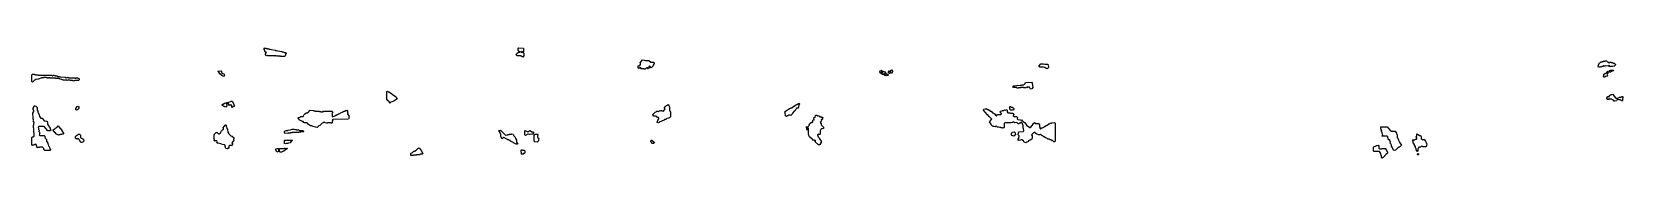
# Model space of a CAD drawing. Header units: millimetres. Extents: x 0 to 8179, y 0 to 569.
import ezdxf

# ---------------------------------------------------------------- set-up
doc = ezdxf.new("R2010")
doc.units = ezdxf.units.MM
doc.layers.add('M', color=7, linetype='Continuous')

msp = doc.modelspace()

# ---------------------------------------------------------------- linework, layer by layer
at = {"layer": 'M'}
for points in [[(1288.5, 524.3), (1287.2, 525.7), (1285.8, 524.3), (1281.6, 524.3), (1280.2, 525.7), (1277.5, 525.7), (1276, 524.3), (1274.6, 525.7), (1262.1, 525.7), (1260.7, 527.2), (1255.1, 525.7), (1253.7, 527.2), (1249.7, 527.2), (1248.2, 525.7), (1246.8, 527.2), (1232.9, 527.2), (1231.5, 528.6), (1225.9, 527.2), (1224.5, 528.6), (1212, 528.6), (1210.6, 530), (1206.5, 528.6), (1201.5, 535.1), (1201.5, 539.4), (1205.7, 545.1), (1203.7, 547.2), (1200.9, 547.2), (1197.3, 550.8), (1197.3, 556.5), (1194.6, 559.4), (1194.6, 566.6), (1196.8, 568.8), (1198.2, 567.4), (1203.8, 567.4), (1205.1, 565.9), (1210.7, 565.9), (1212.1, 564.5), (1217.7, 564.5), (1219.1, 563.1), (1224.6, 563.1), (1231.6, 560.2), (1251.1, 557.4), (1252.4, 555.9), (1258, 555.9), (1264.9, 553.1), (1284.4, 550.2), (1285.8, 548.8), (1291.4, 548.8), (1298.3, 545.9), (1303.9, 545.9), (1307.4, 542.3), (1307.4, 539.4), (1304.7, 536.5), (1304.7, 530.8), (1299.7, 524.3), (1288.5, 524.3)], [(2513.7, 525.7), (2511, 528.6), (2509.7, 527.1), (2508.3, 528.6), (2494.8, 528.6), (2489.9, 532.2), (2492.7, 539.5), (2501.5, 547.4), (2505.6, 546), (2507, 547.4), (2508.3, 546), (2510.2, 548), (2507, 551.4), (2505.6, 550), (2502.8, 551.5), (2499.4, 555.1), (2499.4, 566.6), (2501.5, 568.8), (2524.6, 567.4), (2526.6, 565.2), (2528, 549.4), (2525.3, 545.1), (2529.4, 540.9), (2529.4, 533.7), (2530.7, 530.8), (2523.2, 521.4), (2516.4, 525.7), (2513.7, 525.7)], [(2516.4, 547.4), (2517.8, 545.9), (2520.4, 545.9), (2522.4, 548), (2520.4, 550), (2517.8, 550), (2516.4, 548.6), (2515.1, 550), (2513.2, 548), (2515.1, 546), (2516.4, 547.4)], [(3147.7, 459.3), (3145.9, 461.5), (3137.3, 460), (3136.1, 461.5), (3132.4, 461.5), (3129.3, 465.1), (3130.5, 466.6), (3127.6, 470), (3120.3, 462.8), (3115.9, 468), (3115.9, 473.7), (3119, 477.4), (3125.1, 478.8), (3129.3, 483.7), (3128.1, 486.6), (3129.3, 488), (3126.9, 492.3), (3138.5, 507.4), (3149.6, 505.9), (3154.4, 503.1), (3155.6, 504.5), (3160.5, 503.1), (3161.7, 504.5), (3171.6, 504.5), (3181.3, 495.9), (3196, 494.5), (3199.1, 490.9), (3199.1, 488), (3193, 479.4), (3193, 476.5), (3183.7, 465.7), (3175.2, 475.7), (3172.2, 472.2), (3173.5, 468), (3167.9, 461.4), (3164.2, 465.7), (3161.8, 465.7), (3160.6, 464.3), (3158.2, 464.3), (3153.3, 458.6), (3147.7, 459.3)], [(8053, 469.3), (8050.2, 475.1), (8054, 485.2), (8058.3, 491.7), (8060.2, 491.7), (8063, 495.9), (8064.9, 495.9), (8065.9, 497.4), (8071.6, 497.4), (8072.5, 498.8), (8077.3, 498.8), (8078.2, 500.2), (8085.8, 500.2), (8086.7, 501.7), (8093.5, 501.7), (8097.3, 498.8), (8099.2, 498.8), (8101.1, 495.9), (8103, 495.9), (8106.7, 490.3), (8110.5, 494.5), (8117.2, 494.5), (8118.1, 493.1), (8123.8, 493.1), (8128.5, 490.2), (8132.3, 490.2), (8137.1, 487.3), (8139.5, 483.7), (8139.5, 482.2), (8135.2, 475.8), (8132.3, 472.9), (8124.8, 474.3), (8123.8, 472.9), (8115.3, 472.9), (8113.3, 471.4), (8112.3, 472.9), (8110.4, 472.9), (8106.7, 478.6), (8105.8, 478.6), (8103, 474.3), (8086.8, 475.7), (8085.9, 474.3), (8081, 474.3), (8080.1, 475.7), (8078.3, 475.7), (8074.5, 472.9), (8069.8, 472.9), (8065.9, 470), (8064, 471.4), (8059.3, 468.6), (8056.4, 468.6), (8055.5, 470), (8054.6, 468.6), (8053, 469.3)], [(0, 395.1), (0, 429.5), (2.9, 433.1), (12, 433.1), (13.1, 431.7), (17.6, 431.7), (18.7, 430.2), (31.1, 430.2), (32.3, 428.8), (50.3, 428.8), (51.4, 427.4), (57, 427.4), (58.1, 428.8), (72.8, 428.8), (73.9, 427.4), (77.2, 427.4), (78.4, 428.8), (94.2, 428.8), (95.4, 427.4), (103.2, 427.4), (105.5, 424.5), (107.7, 424.5), (109.9, 427.4), (112.3, 427.4), (113.4, 426), (115.6, 427.4), (116.8, 425.9), (121.3, 425.9), (122.4, 424.5), (129.2, 424.5), (131.4, 421.7), (141.6, 421.7), (142.7, 420.2), (147.2, 420.2), (148.3, 418.8), (169.7, 417.4), (170.8, 415.9), (175.4, 415.9), (176.5, 414.5), (183.1, 415.9), (184.3, 417.4), (190, 414.5), (221.6, 414.5), (222.7, 413.1), (226, 413.1), (227.1, 414.5), (236.2, 414.5), (237.3, 413.1), (240.7, 413.1), (243.6, 409.5), (243.6, 403.7), (240.7, 400), (220.4, 400), (219.3, 398.6), (210.2, 398.6), (209.1, 400), (197.8, 400), (196.7, 401.5), (185.4, 401.5), (184.3, 402.9), (180.9, 401.4), (179.8, 402.9), (167.4, 402.9), (166.3, 404.3), (165.2, 402.9), (160.6, 402.9), (155, 405.7), (146, 407.2), (144.8, 408.6), (140.3, 408.6), (138.1, 411.5), (122.3, 411.5), (121.2, 412.9), (95.3, 412.9), (94.1, 414.3), (90.9, 414.3), (89.7, 412.8), (88.5, 414.3), (86.3, 414.3), (85.2, 412.9), (79.5, 412.9), (78.4, 414.3), (75, 414.3), (72.8, 417.1), (71.7, 415.7), (61.6, 415.7), (60.4, 414.3), (50.3, 414.3), (49.2, 412.9), (45.8, 412.9), (37.9, 408.6), (35.6, 408.6), (34.5, 407.2), (19.9, 405.7), (15.3, 402.9), (13.1, 402.9), (2.9, 391.4), (0, 395.1)], [(975.8, 425.8), (970.7, 432.9), (968.2, 432.9), (960.6, 442.9), (956, 446.5), (958, 448.8), (972.1, 450.2), (974.1, 448), (974.1, 445.2), (976.6, 440.9), (981, 435.9), (986.1, 434.5), (990.6, 428), (989.3, 423.7), (987.3, 421.4), (975.8, 425.8)], [(4361, 450.2), (4365.6, 451.6), (4368, 454.6), (4371, 450.8), (4367.5, 446.5), (4367.5, 443.7), (4368.7, 442.3), (4364.5, 437.1), (4358.1, 445.1), (4358.1, 446.6), (4361, 450.2)], [(4384.5, 433.7), (4381.7, 437.2), (4380.7, 437.2), (4374.9, 430), (4370.7, 435.1), (4371.9, 438), (4370.7, 440.9), (4377.2, 448.8), (4380.7, 445.9), (4386.4, 445.9), (4389.4, 442.3), (4384.8, 436.6), (4387.6, 433.1), (4389.8, 433.1), (4394.5, 436), (4396.8, 433.1), (4400.2, 433.1), (4403.2, 429.4), (4400.2, 425.7), (4395.6, 427.2), (4392.1, 424.3), (4391, 425.7), (4389.9, 424.3), (4385.2, 425.8), (4382.2, 429.4), (4384.5, 433.7)], [(4407.1, 450.3), (4411.7, 446), (4417.5, 454.6), (4418.6, 453.1), (4420.9, 456), (4425.1, 450.8), (4423.9, 449.4), (4423.9, 446.5), (4418.7, 438.6), (4414, 438.6), (4412.8, 440), (4408.2, 437.2), (4401.8, 442.3), (4407.1, 450.3)], [(5213.1, 462.9), (5207.2, 467.2), (5200, 468.6), (5198.8, 470), (5180.9, 470), (5177.9, 473.7), (5177.9, 476.6), (5185.7, 487.4), (5200.1, 487.4), (5206, 484.5), (5221.6, 484.5), (5224.6, 480.9), (5225.8, 467.9), (5219.2, 461.4), (5213.1, 462.9)], [(8078.6, 425.2), (8079.6, 426.6), (8079.6, 429.4), (8084.9, 437.5), (8085.9, 435.9), (8087.7, 435.9), (8090.5, 440.3), (8094.3, 438.8), (8101, 448.9), (8104.5, 445.1), (8096.9, 432.3), (8098.8, 428), (8094.4, 421.4), (8089.7, 422.9), (8085.9, 418.6), (8082.5, 417.9), (8078.6, 423.7), (8078.6, 425.2)], [(8110.4, 451.7), (8112.3, 451.7), (8114.3, 454.5), (8117.1, 453.1), (8118, 454.5), (8120, 454.5), (8122.5, 450.8), (8120, 447.2), (8118.1, 447.2), (8115.3, 442.9), (8110.4, 444.3), (8108, 448), (8110.4, 451.7)], [(8127.6, 456), (8130.1, 452.3), (8127.6, 448.5), (8125.1, 452.3), (8127.6, 456)], [(1838, 285.1), (1838, 287.9), (1825.5, 300.8), (1825.5, 343.7), (1827.7, 346), (1831.9, 341.7), (1834.7, 341.7), (1843, 337.4), (1859.7, 324.5), (1868, 320.2), (1871.5, 316.6), (1871.5, 313.7), (1878.5, 306.6), (1869.4, 298.6), (1866.6, 298.6), (1861, 294.3), (1858.3, 294.3), (1855.5, 291.5), (1845.8, 288.6), (1840.2, 282.8), (1838, 285.1)], [(5133.9, 356.5), (5127.3, 365.7), (5124.9, 365.7), (5123.8, 367.1), (5122.6, 365.7), (5119, 365.7), (5116.6, 367.1), (5113.1, 362.9), (5110.7, 364.3), (5108.3, 362.9), (5098.7, 362.9), (5097.5, 364.3), (5084.5, 364.3), (5083.3, 362.9), (5071.4, 362.9), (5070.2, 361.5), (5064.1, 361.5), (5061.7, 364.3), (5045, 364.3), (5042, 369.4), (5045.1, 373.1), (5049.9, 373.1), (5052.2, 371.7), (5053.4, 373.1), (5064.1, 374.5), (5065.3, 375.9), (5080.8, 374.5), (5085.7, 377.4), (5086.9, 375.9), (5089.2, 375.9), (5092.7, 378.8), (5098.7, 378.8), (5105.2, 385.2), (5108.2, 390.2), (5138.1, 391.7), (5142.3, 386.6), (5145.9, 365.1), (5139.3, 357.2), (5133.9, 356.5)], [(8129.4, 298.6), (8124.7, 300), (8120.9, 304.3), (8110.4, 304.3), (8107.7, 308.5), (8103.9, 302.9), (8097.2, 302.9), (8094.7, 306.5), (8094.7, 309.4), (8100, 318.8), (8103, 318.8), (8105.7, 314.6), (8110.4, 323), (8113.3, 325.9), (8117.1, 325.9), (8119, 328.8), (8123.8, 330.2), (8135.2, 318.8), (8139, 313.1), (8142.8, 310.2), (8145.6, 310.2), (8148.1, 306.6), (8147.1, 299.4), (8144.7, 295.8), (8136.6, 293.6), (8133.2, 294.3), (8129.4, 298.6)], [(60.9, 49.4), (54.7, 57.2), (39, 55.7), (37.9, 54.3), (31.1, 54.3), (28.8, 52.9), (25.9, 56.5), (25.9, 60.8), (23.7, 63.7), (23.7, 66.5), (19.8, 71.4), (17.6, 70), (13.1, 70), (9.7, 67.2), (5.2, 67.2), (4.1, 65.7), (0, 69.4), (0, 106.6), (2.9, 110.2), (8.5, 110.2), (11.3, 113.7), (11.3, 129.4), (9, 135.1), (10.1, 138), (10.1, 142.2), (9, 143.7), (10.1, 145.2), (10.1, 150.8), (9, 152.3), (10.1, 153.7), (7.9, 156.5), (7.9, 169.5), (10.1, 172.3), (10.1, 179.5), (11.3, 180.9), (11.3, 183.7), (10.1, 185.1), (10.1, 188), (6.7, 192.3), (7.9, 193.7), (6.7, 195.1), (7.9, 196.6), (7.9, 199.4), (6.8, 200.8), (6.8, 215.1), (5.6, 216.6), (6.7, 218), (4.5, 220.8), (4.5, 232.3), (10.1, 240.9), (10.1, 246.5), (6.8, 250.8), (6.8, 258), (10.1, 262.3), (11.3, 268), (14.2, 271.7), (15.4, 270.2), (21, 268.8), (27.2, 260.9), (27.2, 258), (26.1, 256.6), (27.2, 255.2), (27.2, 248), (31.7, 242.3), (31.7, 236.6), (38.5, 225.2), (39.6, 215.2), (46.9, 205.9), (53.7, 205.9), (62.7, 193.1), (69.4, 193.1), (75.1, 190.2), (78.5, 190.2), (81.3, 186.6), (81.3, 176.6), (82.5, 175.2), (82.5, 172.3), (93.7, 155.2), (94.8, 149.5), (98.3, 145.1), (95.4, 141.5), (81.7, 141.5), (63.7, 162.9), (35.6, 162.9), (32.9, 159.4), (35.1, 153.7), (35.1, 148), (38.5, 143.7), (36.3, 138), (39.6, 133.7), (39.6, 129.5), (41.9, 126.6), (38.5, 120.9), (42.4, 115.9), (46.8, 115.9), (47.9, 117.4), (63.8, 117.4), (66.7, 113.7), (66.7, 108), (68.9, 105.2), (68.9, 102.3), (74.6, 95.2), (74.6, 92.3), (75.7, 90.9), (74.6, 88), (82.5, 76.6), (82.5, 73.7), (84.7, 70.9), (85.8, 63.7), (89.2, 59.5), (90.3, 53.7), (93.7, 49.5), (96, 43.7), (93.1, 40), (87.5, 40), (86.3, 38.6), (66.5, 39.3), (62, 45.1), (60.9, 49.4)], [(226.5, 256.6), (232.7, 265.9), (238.4, 267.4), (241.3, 263.7), (241.3, 256.5), (235.1, 250), (232.8, 250), (229.4, 247.1), (226.5, 250.8), (226.5, 256.6)], [(1028.5, 263.7), (1027.2, 272.2), (1024.1, 275.7), (1020.3, 271.4), (1019, 272.9), (1015.3, 272.9), (1013.9, 271.4), (1010.7, 275.1), (1011.9, 279.4), (1008.9, 282.9), (1000.7, 276.5), (1002, 269.4), (997.5, 262.8), (994.9, 265.7), (993.7, 264.3), (991.1, 265.7), (989.8, 264.3), (986, 268.6), (980.9, 270), (977.7, 273.7), (977.7, 276.6), (979.6, 278.8), (983.5, 278.8), (991.1, 283.1), (994.9, 283.1), (1002.5, 287.4), (1008.8, 287.4), (1025.4, 294.5), (1029.2, 294.5), (1037.5, 278), (1038.8, 272.3), (1041.4, 269.4), (1040.7, 265.7), (1038.1, 265.7), (1036.8, 264.3), (1035.5, 265.7), (1030.4, 261.4), (1028.5, 263.7)], [(1457.5, 159.3), (1445.7, 162.9), (1438.8, 167.2), (1433.2, 167.2), (1422, 172.9), (1416.5, 180.1), (1413.7, 181.5), (1401.2, 182.9), (1398.4, 184.3), (1394.2, 188.6), (1391.5, 188.6), (1377.5, 195.8), (1368.4, 206.5), (1368.4, 208), (1370.6, 210.2), (1378.9, 211.7), (1383.1, 214.5), (1394.2, 214.5), (1400.5, 225.2), (1403.9, 228.8), (1412.3, 233.1), (1419.3, 234.5), (1430.4, 247.4), (1447.2, 245.9), (1448.6, 244.5), (1456.9, 244.5), (1458.3, 243.1), (1466.6, 243.1), (1468, 241.7), (1476.4, 241.7), (1477.8, 240.2), (1484.7, 240.2), (1486.1, 238.8), (1494.5, 238.8), (1495.8, 237.4), (1499.9, 243.1), (1508.4, 243.1), (1509.8, 241.7), (1541.7, 241.7), (1546.7, 238), (1543.9, 233.7), (1543.9, 229.4), (1542.6, 228), (1543.9, 226.6), (1543.9, 215.2), (1545.9, 213.1), (1557, 217.4), (1562.5, 221.7), (1565.3, 221.7), (1568.1, 224.5), (1570.9, 224.5), (1576.4, 228.8), (1583.4, 230.2), (1586.2, 233.1), (1589, 233.1), (1597.3, 237.4), (1600.1, 240.2), (1602.9, 240.2), (1605.7, 243.1), (1608.5, 243.1), (1615.5, 247.4), (1616.9, 246), (1619.6, 247.4), (1623.2, 242.3), (1623.2, 235.2), (1624.6, 233.7), (1624.6, 230.8), (1623.2, 229.4), (1623.2, 226.6), (1631.6, 216.6), (1630.2, 213.7), (1631.6, 212.3), (1630.1, 210.8), (1630.1, 203.7), (1628, 201.5), (1547.3, 198.6), (1543.9, 195.1), (1546.7, 190.8), (1543.9, 187.9), (1543.9, 182.2), (1541.8, 180), (1538.9, 180), (1537.5, 181.5), (1519.5, 181.5), (1518.1, 180), (1513.9, 180), (1506.9, 182.9), (1502.8, 187.1), (1497.3, 181.5), (1493.1, 180), (1480.6, 168.6), (1475, 165.8), (1466.6, 158.6), (1457.5, 159.3)], [(3213.5, 188), (3218.4, 193.7), (3218.4, 196.6), (3223.3, 202.3), (3223.3, 206.5), (3220.3, 210), (3216.6, 210), (3210.6, 215.7), (3208.1, 214.3), (3205.7, 217.1), (3203.2, 215.7), (3202, 217.2), (3197.1, 217.2), (3191.6, 223.7), (3191.6, 225.2), (3203.2, 237.4), (3209.3, 238.8), (3213, 243.1), (3216.7, 243.1), (3219.1, 240.3), (3222.7, 243.1), (3225.2, 243.1), (3227.6, 246), (3233.7, 244.5), (3237.4, 247.4), (3239.9, 244.5), (3245.9, 243.1), (3255, 255.1), (3251.4, 259.4), (3251.4, 262.3), (3254.5, 265.9), (3256.9, 265.9), (3261.8, 271.6), (3266.6, 273.1), (3270.4, 277.4), (3274.8, 272.3), (3273.5, 270.8), (3277.2, 265.2), (3278.4, 245.2), (3280.8, 242.3), (3280.8, 239.5), (3282.1, 238), (3282.1, 213.7), (3277.8, 208.6), (3272.8, 205.7), (3264.3, 204.3), (3258.2, 200), (3252.1, 198.6), (3249.7, 195.8), (3239.9, 192.9), (3237.5, 190), (3227.7, 187.2), (3225.3, 184.3), (3222.8, 184.3), (3221.6, 182.9), (3219.1, 184.3), (3217.9, 182.8), (3213.5, 188)], [(3874.1, 217.9), (3871.4, 235.1), (3868.7, 238), (3873.5, 243.1), (3889.6, 253.1), (3892.3, 253.1), (3894.9, 255.9), (3900.3, 257.4), (3903, 260.2), (3905.7, 260.2), (3916.4, 268.8), (3919.1, 268.8), (3924.4, 273.1), (3927.1, 273.1), (3929.8, 275.9), (3932.5, 275.9), (3937.8, 280.2), (3940.5, 280.2), (3943.2, 283.1), (3948.1, 279.4), (3942.7, 275.1), (3942.7, 272.2), (3940, 268), (3940, 262.2), (3936.6, 258.6), (3929.9, 257.2), (3927.9, 255.1), (3926.6, 250.8), (3923.9, 247.9), (3923.9, 245.1), (3920.5, 241.5), (3917.8, 241.5), (3909.2, 232.2), (3907.8, 226.5), (3904.4, 222.9), (3900.4, 220), (3897.6, 221.5), (3889.7, 221.5), (3885.6, 218.6), (3883, 218.6), (3878.9, 214.3), (3874.1, 217.9)], [(5089.2, 94.3), (5083.3, 94.3), (5082.1, 92.9), (5071.3, 91.5), (5068.2, 95.1), (5073, 103.7), (5073, 108), (5074.2, 109.5), (5074.2, 115.1), (5069.4, 120.8), (5071.8, 132.3), (5074.9, 135.9), (5095.1, 137.4), (5098, 140.9), (5096.9, 153.7), (5095.7, 155.1), (5095.7, 169.4), (5094.5, 170.8), (5094.5, 175.1), (5088, 184.3), (5085.7, 184.3), (5079.7, 180), (5076.1, 180), (5072.6, 177.2), (5068.9, 177.2), (5062.9, 184.3), (5052.2, 182.9), (5049.8, 185.7), (5047.4, 185.7), (5046.3, 187.1), (5040.4, 184.3), (5033.2, 182.9), (5032, 181.4), (5030.8, 182.9), (5028.5, 182.9), (5027.3, 181.5), (5018.8, 181.5), (5017.7, 182.8), (5016.5, 181.5), (5010.5, 181.5), (5009.3, 182.9), (5004.6, 182.9), (5002.2, 184.3), (4998.1, 178), (4998.1, 158), (4995, 154.3), (4993.8, 155.7), (4989.1, 154.3), (4987.8, 155.7), (4981.9, 155.7), (4980.7, 157.2), (4974.8, 157.2), (4968.8, 160), (4962.8, 160), (4956.9, 167.1), (4952.2, 161.5), (4943.7, 162.9), (4942.6, 164.3), (4937.8, 164.3), (4931.2, 172.2), (4931.2, 175.1), (4922.8, 186.6), (4933.5, 200.8), (4922.3, 212.9), (4921.1, 212.9), (4913.9, 222.9), (4912.8, 222.9), (4900.8, 237.2), (4899.6, 237.2), (4890.7, 248), (4890.7, 249.5), (4893.7, 253.1), (4903.2, 254.5), (4904.4, 256), (4911.6, 250.3), (4912.8, 251.7), (4917.6, 251.7), (4927.1, 241.7), (4930.7, 241.7), (4937.9, 233.1), (4941.5, 233.1), (4943.8, 230.2), (4946.2, 230.2), (4956.9, 218.8), (4958, 218.8), (4962.8, 224.5), (4980.7, 225.9), (4983.6, 229.5), (4983.6, 230.8), (4979.5, 235.8), (4975.2, 239.4), (4978.3, 243.1), (4987.8, 244.5), (4989, 245.9), (4993.8, 245.9), (4999.8, 248.8), (5004.6, 247.4), (5010.6, 250.3), (5013.6, 246.6), (5013.6, 238), (5016.5, 234.5), (5027.3, 234.5), (5030.8, 231.7), (5041.6, 231.7), (5044, 230.2), (5047, 226.6), (5047, 223.7), (5044.6, 220.8), (5044.6, 218), (5047.5, 214.5), (5061.8, 214.5), (5066.1, 209.4), (5064.9, 202.3), (5067.8, 198.8), (5080.9, 197.4), (5082.1, 196), (5086.9, 197.4), (5090.4, 193.1), (5092.8, 193.1), (5101.2, 183.1), (5103.6, 183.1), (5113.1, 170.2), (5129.8, 157.4), (5133.3, 157.4), (5143.4, 169.5), (5148.1, 178.1), (5153.6, 183.1), (5160.7, 178.8), (5173.9, 178.8), (5179.3, 172.3), (5179.3, 160.9), (5180.5, 159.5), (5180.5, 156.6), (5184.6, 151.7), (5186.9, 151.7), (5191.7, 155.9), (5194.1, 155.9), (5201.2, 160.2), (5203.6, 163.1), (5207.2, 163.1), (5213.1, 168.8), (5219.1, 170.2), (5227.4, 177.4), (5229.8, 177.4), (5233.4, 180.2), (5241.7, 180.2), (5242.9, 181.7), (5256.1, 183.1), (5259.2, 179.5), (5259.2, 88), (5256.1, 84.3), (5253.7, 84.3), (5245.4, 90), (5244.2, 88.6), (5237, 94.3), (5233.4, 94.3), (5231, 97.2), (5221.5, 98.6), (5216.7, 102.9), (5209.5, 104.3), (5203.6, 110), (5201.2, 110), (5196.4, 115.7), (5192.9, 115.7), (5185.7, 121.5), (5183.4, 121.5), (5182.2, 120), (5173.8, 120), (5167.8, 124.3), (5165.5, 124.3), (5160.7, 127.2), (5154.8, 134.3), (5152.4, 131.5), (5147.7, 130), (5138.8, 120.8), (5141.2, 115.2), (5141.2, 109.5), (5142.3, 108), (5142.3, 102.2), (5139.3, 98.6), (5132.1, 92.9), (5129.8, 92.9), (5125, 90.1), (5119.1, 84.3), (5113.1, 82.9), (5109.5, 78.6), (5101.1, 82.9), (5096.3, 88.6), (5089.2, 94.3)], [(5026.5, 253.7), (5026.5, 259.4), (5025.3, 262.3), (5028.4, 265.9), (5030.8, 265.9), (5034.4, 263.1), (5039.2, 263.1), (5044, 260.2), (5048.2, 255.2), (5048.2, 250.8), (5045.1, 247.2), (5032.5, 247.9), (5026.5, 253.7)], [(8165.5, 300), (8159.8, 300), (8158.8, 301.5), (8153.1, 302.9), (8150.7, 308), (8153.1, 311.6), (8158.8, 313.1), (8159.8, 314.5), (8163.7, 314.5), (8164.6, 313.1), (8169.3, 315.9), (8172.1, 315.9), (8173, 317.4), (8176.9, 317.4), (8179.4, 313.7), (8178.4, 312.2), (8178.4, 309.4), (8176.5, 306.5), (8176.5, 300.8), (8175.6, 297.9), (8173.1, 294.2), (8171.1, 297.2), (8166.4, 298.6), (8165.5, 300)], [(120, 132.9), (118.9, 132.9), (110.4, 143.7), (110.4, 145.2), (114.4, 150.2), (120, 153.1), (122.3, 155.9), (124.6, 155.9), (130.2, 161.7), (132.4, 161.7), (135.9, 166), (143.8, 154.5), (144.9, 154.5), (154.6, 142.3), (154.6, 140.9), (164.7, 126.6), (161.8, 122.9), (153.9, 122.9), (152.8, 121.5), (146.1, 121.5), (144.9, 120), (138.2, 120), (137, 118.6), (133, 119.3), (126.8, 124.3), (120, 132.9)], [(998, 49.3), (995.4, 52.2), (995.4, 55.1), (992.9, 59.4), (992.9, 66.5), (991, 68.6), (979.6, 70), (970.8, 74.3), (958, 77.2), (956.8, 78.6), (954.3, 75.7), (952.2, 78), (953.5, 79.4), (951, 83.7), (952.3, 86.5), (950.4, 88.6), (941.6, 88.6), (940.3, 87.1), (937, 90.8), (938.3, 96.5), (935.8, 99.4), (937, 102.3), (937, 119.4), (935.7, 120.9), (947.9, 131.7), (950.4, 131.7), (951.7, 133.1), (959.4, 125.9), (963.1, 125.9), (968.2, 128.8), (971.3, 132.3), (972.6, 139.5), (980.9, 147.4), (983.4, 147.4), (985.3, 149.5), (985.3, 152.2), (982.7, 156.6), (993.6, 170.2), (996.2, 171.7), (998.2, 169.5), (999.4, 162.3), (1000.7, 160.9), (1002, 152.3), (1005.8, 148), (1005.8, 143.7), (1008.3, 138), (1008.3, 133.7), (1010.9, 129.4), (1010.9, 126.6), (1022.9, 114.5), (1028, 113.1), (1031.7, 108.9), (1033, 110.3), (1035.6, 108.8), (1037.5, 106.6), (1037.5, 102.3), (1038.8, 100.9), (1036.3, 96.5), (1038.8, 89.4), (1036.8, 87.2), (1034.3, 87.2), (1028.7, 79.4), (1032.5, 75.1), (1030, 72.3), (1031.2, 70.9), (1031.2, 67.9), (1029.2, 65.7), (1024.1, 65.7), (1022.9, 64.3), (1020.3, 64.3), (1019, 65.7), (1017.8, 64.3), (1015.3, 64.3), (1013.4, 62.2), (1013.4, 55.1), (1008.9, 50), (1005.1, 50), (1003.8, 48.6), (998, 49.3)], [(4043, 69.3), (4026.9, 83.7), (4026.9, 86.6), (4029.5, 89.4), (4027.6, 91.4), (4025, 90), (4020.9, 92.9), (4018.3, 91.4), (4014.2, 95.8), (4010.2, 97.2), (3997.4, 109.4), (3993.4, 116.5), (3992.1, 125.1), (3990.7, 126.6), (3992, 128), (3992, 153.7), (3990.1, 155.7), (3988.2, 153.7), (3988.2, 146.5), (3986.1, 144.3), (3984, 146.5), (3982.7, 156.5), (3980, 159.4), (3982.1, 163.2), (3984.8, 160.2), (3988.7, 161.6), (3997.4, 170.8), (3994.7, 173.7), (3996.8, 177.3), (4007.6, 186), (4010.2, 183.1), (4012.2, 185.2), (4013.5, 188), (4013.5, 193.7), (4016.9, 197.4), (4019.6, 196), (4021.5, 198), (4020.2, 208), (4028.2, 215.1), (4025.5, 218), (4029, 221.7), (4035.7, 221.7), (4039.8, 217.4), (4043.8, 217.4), (4045.1, 216), (4046.4, 217.4), (4050.5, 213.1), (4053.1, 214.5), (4057.2, 210.2), (4063.9, 211.7), (4066, 209.4), (4063.3, 206.5), (4063.3, 200.8), (4057.9, 195.1), (4059.3, 192.2), (4051.2, 185.1), (4057.9, 176.6), (4057.9, 172.3), (4071.3, 158), (4067.9, 152.9), (4061.2, 151.5), (4055.9, 147.2), (4051.2, 140.8), (4052.6, 123.7), (4050.5, 121.5), (4045, 121.5), (4042.4, 124.3), (4039.1, 120.8), (4039.1, 118), (4040.5, 116.6), (4039.2, 115.1), (4041.9, 112.3), (4040.5, 110.9), (4047.2, 105.2), (4048.5, 99.5), (4057.9, 88), (4057.9, 82.2), (4051.2, 73.7), (4051.2, 70.8), (4049.1, 68.6), (4043, 69.3)], [(243.4, 96.5), (240.6, 100), (235.1, 100), (233.9, 98.6), (231.6, 98.6), (230.5, 100), (227.1, 100), (224.2, 103.7), (224.2, 110.9), (229.3, 117.4), (240.6, 123.1), (245.2, 123.1), (250.3, 118), (250.3, 106.6), (253.1, 103.1), (258.7, 101.6), (259.9, 100.2), (263.2, 100.2), (266.1, 96.6), (267.2, 88), (264.4, 84.3), (259.9, 82.9), (256.5, 80), (251.3, 80.8), (244.5, 92.2), (243.4, 96.5)], [(1298.9, 127.9), (1297.5, 129.4), (1298.9, 130.9), (1298.9, 136.6), (1302.4, 140.2), (1308, 143.1), (1316.3, 143.1), (1317.7, 144.5), (1330.3, 145.9), (1338.6, 150.2), (1345.6, 148.8), (1348.4, 150.2), (1355.3, 147.4), (1359.5, 147.4), (1360.9, 145.9), (1370.6, 145.9), (1377.6, 143.1), (1387.4, 143.1), (1388.8, 141.7), (1392.9, 141.7), (1397.9, 138), (1395.7, 135.7), (1383.2, 135.7), (1381.8, 134.3), (1372.1, 134.3), (1370.7, 132.9), (1355.4, 132.9), (1354, 131.5), (1338.7, 131.5), (1337.3, 130), (1328.9, 130), (1327.5, 128.6), (1317.8, 128.6), (1316.4, 127.2), (1298.9, 127.9)], [(1298.9, 75.1), (1298.9, 90.9), (1301, 93.1), (1309.5, 93.1), (1310.8, 91.7), (1312.2, 93.1), (1337.3, 93.1), (1339.5, 90.8), (1331.1, 83.6), (1327.6, 78.6), (1317.8, 77.2), (1316.4, 75.7), (1308.1, 75.7), (1303.9, 72.9), (1298.9, 75.1)], [(2473.1, 81.5), (2470.4, 81.5), (2467.7, 84.3), (2460.9, 87.2), (2458.2, 90), (2455.5, 90), (2450.1, 94.3), (2446.1, 94.3), (2443.4, 97.2), (2440.7, 97.2), (2437.9, 100.1), (2425.8, 107.2), (2424.5, 107.2), (2417.7, 100), (2410.2, 110.8), (2410.2, 123.7), (2408.8, 125.1), (2408.8, 127.9), (2406.2, 130.8), (2404.8, 135.1), (2398, 140.8), (2400.1, 143.1), (2406.9, 143.1), (2408.3, 144.6), (2434, 118.8), (2446.1, 120.2), (2447.4, 121.7), (2454.2, 121.7), (2455.5, 123.1), (2465, 123.1), (2466.4, 124.5), (2473.2, 123.1), (2476.6, 119.5), (2476.6, 116.6), (2484.7, 108), (2486.1, 100.9), (2491.5, 92.3), (2491.5, 82.3), (2494.9, 77.3), (2498.3, 75.2), (2496.2, 71.5), (2490, 72.2), (2475.8, 78.6), (2473.1, 81.5)], [(2535.3, 143.1), (2550.2, 136), (2559.7, 141.7), (2573.2, 134.5), (2575.9, 136), (2578, 133.7), (2578, 126.5), (2575.9, 124.3), (2570.5, 124.3), (2569.2, 122.9), (2558.3, 121.5), (2552.9, 124.3), (2550.2, 124.3), (2538, 117.2), (2533.2, 119.4), (2533.2, 140.9), (2535.3, 143.1)], [(2581.9, 119.5), (2588, 123.1), (2597.5, 123.1), (2598.9, 124.6), (2601, 122.3), (2601, 117.9), (2599.6, 116.5), (2598.3, 108), (2601.6, 104.5), (2604.3, 104.5), (2606.4, 100.9), (2603.7, 93.7), (2603.7, 89.4), (2597.6, 82.9), (2585.3, 84.3), (2581.9, 87.9), (2581.9, 119.5)], [(3190.4, 75), (3181.8, 86.5), (3181.8, 89.5), (3184.9, 93.1), (3187.4, 93.1), (3199.1, 82.3), (3199.1, 79.4), (3196, 75.8), (3190.4, 75)], [(5034.9, 120.8), (5034.9, 129.5), (5040.3, 134.5), (5049.9, 136), (5054.1, 130.9), (5055.3, 120.8), (5049.9, 114.3), (5046.9, 113.6), (5037.9, 117.2), (5034.9, 120.8)], [(6994, 50.8), (6992.6, 56.5), (6988.5, 60.8), (6988.5, 66.5), (6985.7, 73.6), (6980.2, 78), (6983, 82.3), (6983, 85.1), (6978.9, 89.4), (6980.2, 92.3), (6978.2, 94.3), (6975.5, 94.3), (6972, 97.9), (6972, 102.2), (6969.3, 105.1), (6969.3, 109.4), (6965.9, 112.9), (6941.2, 112.9), (6939.1, 115.1), (6943.2, 119.4), (6940.5, 126.5), (6940.5, 132.2), (6936.3, 136.5), (6939.1, 140.8), (6935, 145.1), (6933.6, 157.9), (6932.2, 159.4), (6934.4, 161.7), (6966, 161.7), (6983.8, 140.2), (6986.5, 138.8), (7007.1, 138.8), (7014.7, 129.5), (7016.1, 122.3), (7017.5, 120.9), (7017.5, 106.6), (7021.6, 102.3), (7024.3, 92.3), (7027, 89.5), (7031.2, 79.5), (7040.8, 66.5), (7029.1, 57.2), (7025, 55.8), (7008.5, 41.5), (7003, 38.6), (7000.8, 39.3), (6994, 50.8)], [(7111.9, 53.7), (7111.9, 58), (7106.4, 66.5), (7106.4, 69.4), (7099.5, 78), (7099.5, 88), (7096.8, 92.3), (7098.9, 94.5), (7107.1, 94.5), (7111.2, 97.4), (7116.7, 97.4), (7118.7, 99.5), (7118.7, 105.1), (7116, 107.9), (7116, 110.9), (7118.7, 113.7), (7118.7, 123.7), (7120.9, 126), (7133.2, 117.4), (7136, 117.4), (7140.1, 114.5), (7142.2, 112.3), (7140.9, 109.4), (7140.9, 99.5), (7142.9, 97.4), (7145.6, 97.4), (7148.3, 94.5), (7151, 95.9), (7156.6, 95.9), (7164.1, 86.6), (7166.9, 79.5), (7172.4, 73.7), (7171, 72.2), (7171, 69.4), (7168.3, 66.5), (7168.3, 60.8), (7166.2, 58.6), (7151, 58.6), (7149.6, 60), (7142.8, 60), (7137.4, 57.2), (7129.2, 55.8), (7127.1, 53.7), (7127.1, 50.8), (7124.4, 47.9), (7124.4, 36.5), (7122.2, 34.3), (7114.6, 42.2), (7114.6, 49.4), (7111.9, 53.7)], [(1260, 32.2), (1253, 45.1), (1255.1, 47.4), (1257.9, 47.4), (1260.7, 50.2), (1266.3, 50.2), (1268.5, 48), (1268.5, 33.7), (1266.3, 31.4), (1263.5, 32.9), (1260, 32.2)], [(1276.7, 30.7), (1272.5, 33.6), (1272.5, 48), (1274.6, 50.2), (1296.9, 50.2), (1298.3, 51.7), (1301.1, 51.7), (1302.5, 50.2), (1309.4, 50.2), (1312.2, 51.7), (1314.4, 49.4), (1312.3, 47.2), (1305.3, 44.3), (1295.6, 35.7), (1292.8, 35.7), (1283, 30), (1276.7, 30.7)], [(1947.7, 13.6), (1946.2, 15.1), (1947.6, 16.6), (1947.6, 23.7), (1949.7, 25.9), (1956.7, 28.8), (1963.6, 35.9), (1966.4, 35.9), (1974.7, 41.6), (1984.4, 50.2), (1991.4, 53.1), (2001.9, 39.5), (2010.2, 23.7), (2006.7, 20), (1998.4, 20), (1991.4, 17.2), (1977.6, 17.2), (1976.2, 15.7), (1970.6, 15.7), (1969.2, 14.3), (1962.3, 14.3), (1960.9, 12.9), (1947.7, 13.6)], [(2515.6, 30.8), (2515.6, 40.9), (2517.7, 43.1), (2520.5, 43.1), (2521.9, 41.7), (2531.3, 40.2), (2533.4, 38), (2533.4, 26.5), (2531.3, 24.3), (2525.9, 22.9), (2521.8, 18.6), (2517, 20.8), (2517, 29.4), (2515.6, 30.8)], [(6935, 12.2), (6933.6, 23.7), (6926.1, 34.3), (6898.7, 34.3), (6896.6, 36.5), (6896.6, 56.6), (6900.1, 60.2), (6907, 61.7), (6911.1, 64.5), (6919.4, 66), (6922.9, 60.9), (6924.2, 50.9), (6928.9, 46), (6930.3, 47.4), (6938.5, 47.4), (6939.9, 48.8), (6948.1, 48.8), (6949.5, 50.2), (6957.8, 50.2), (6959.9, 48), (6959.9, 43.7), (6965.4, 38), (6966.7, 32.3), (6969.5, 28), (6964.6, 21.5), (6959.2, 18.6), (6954.4, 13.7), (6954.4, 12.2), (6945.4, 2.9), (6941.3, 0), (6936.4, 5.1), (6936.4, 10.8), (6935, 12.2)], [(7125, 24.6), (7127.1, 22.3), (7127.1, 17.9), (7125, 15.7), (7122.8, 17.9), (7122.8, 22.3), (7125, 24.6)]]:
    msp.add_lwpolyline(points, close=True, dxfattribs=at)

doc.saveas('drawing.dxf')
